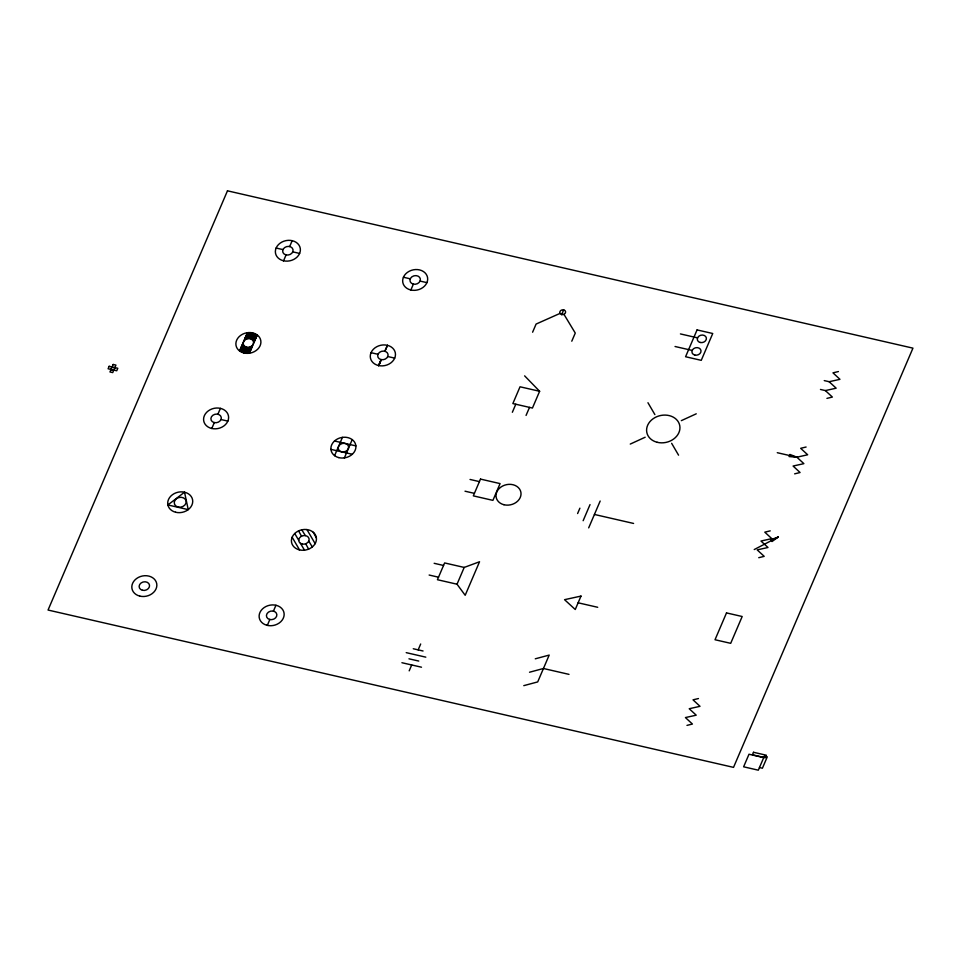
<?xml version="1.0" encoding="UTF-8"?>
<svg xmlns="http://www.w3.org/2000/svg" width="961" height="961" viewBox="0 0 961 961"><rect width="100%" height="100%" fill="white"/><g stroke="black" fill="none" stroke-linecap="round" stroke-linejoin="round"><path stroke-width="1.44" d="M378.826 365.6L381.205 359.618L378.742 365.588M110.863 369.408L111.92 366.934M113.975 370.117L115.032 367.655M239.589 350.981L247.421 332.686M211.792 428.474L214.303 422.612M217.895 414.227L220.405 408.353M283.567 260.791L286.078 254.917M289.669 246.533L292.18 240.67M249.379 353.228L257.212 334.933M334.596 455.658L342.428 437.363M267.326 625.383L269.837 619.509M273.429 611.136L275.939 605.262M378.538 365.54L381.085 359.594A5.261 4.288 -12.9 0 0 388.028 354.321A5.261 4.288 -12.9 0 0 379.571 352.315A5.261 4.288 -12.9 0 0 381.049 359.582M410.864 290.006L413.374 284.132M387.415 345.323L384.88 351.258L387.499 345.347M344.386 457.904L352.219 439.609M532.61 332.206L536.094 324.061L560.011 313.406M512.357 412.269L515.793 404.233M409.194 670.838L411.704 664.964M418.167 649.876L420.678 644.002M561.668 314.571L563.687 309.874M526.063 415.416L529.511 407.38M457.028 584.204L464.199 567.434L479.539 561.753L465.184 595.291L457.028 584.204L437.435 579.711L444.619 562.942L464.199 567.434M539.626 391.283L532.442 408.053L512.862 403.56L520.033 386.79L539.626 391.283L524.634 375.859M571.783 341.203L575.267 333.059L563.939 314.307M577.609 513.546L579.903 508.177M583.147 520.706L590.03 504.609M588.685 527.865L600.169 501.041M778.29 537.019L772.031 541.524L770.794 539.71L778.29 537.019L754.229 549.548M630.26 444.078L645.167 437.231M681.337 420.642L696.257 413.807M535.265 658.814L549.187 655.09L537.704 681.914L523.781 685.649M529.523 672.232L543.445 668.496L568.996 674.37M826.928 398.383L832.382 397.061L825.367 390.574L820.466 389.457M794.627 473.845L800.093 472.524L793.077 466.037L803.889 463.658L796.861 457.196L789.966 454.457L789.065 456.559L796.861 457.196L807.684 454.781L800.657 448.306L806.111 447.021M758.746 557.692L764.211 556.359L757.184 549.884L768.007 547.494L760.968 541.043L771.791 538.628L764.776 532.154L770.229 530.868M686.971 725.387L692.437 724.053L685.421 717.567L696.232 715.188L689.205 708.725L700.028 706.323L693.013 699.836L698.455 698.551M838.4 371.559L832.959 372.844L839.974 379.331L829.163 381.709L824.25 380.604M825.367 390.574L836.178 388.196L829.151 381.733M680.424 333.923L697.566 337.852M276.119 248.034L282.978 249.608M292.769 251.854L299.616 253.428M403.428 277.248L410.275 278.822M420.065 281.068L426.924 282.642M675.042 346.501L692.184 350.429M371.042 352.687L377.985 354.285M387.776 356.531L394.707 358.117M777.269 452.703L796.861 457.196M111.02 369.492L113.782 370.129M334.512 440.991L355.882 445.892M220.994 419.537L227.853 421.11M470.037 479.455L479.419 481.617M330.932 449.376L352.291 454.277M594.427 514.459L633.587 523.445M465.016 491.203L474.398 493.353M434.156 563.302L443.538 565.464M578.126 602.799L597.706 607.292M429.135 575.038L438.516 577.201M413.266 648.747L423.056 650.993M406.215 652.651L425.807 657.156M408.966 658.814L418.756 661.06M401.914 662.718L421.495 667.21M763.695 757.604L749.003 754.229L743.622 766.806L758.313 770.181L764.355 756.151L767.286 756.824L762.409 768.223L759.466 767.551M301.79 529.799L305.346 535.601M308.757 541.151L312.313 546.953M647.954 402.719L654.873 414.575M671.643 443.309L678.562 455.166M306.931 529.571L315.148 543.638M294.739 533.499L298.715 540.31M300.505 543.373L304.481 550.185M292.156 537.235L299.544 549.908M298.571 530.88L301.514 536.214M305.694 543.794L308.637 549.127M313.298 532.286L316.385 537.932M249.56 352.795A12.133 9.886 -12.9 0 1 239.769 350.549M247.229 333.119A12.133 9.886 -12.9 0 1 257.019 335.365M249.98 351.81A11.027 8.997 -12.9 0 1 240.19 349.564M250.365 350.909A10.054 8.193 -12.9 0 1 240.574 348.663M250.833 349.828A8.925 7.28 -12.9 0 1 241.043 347.582M245.968 336.074A8.925 7.28 -12.9 0 1 255.758 338.32M251.277 348.795A7.916 6.451 -12.9 0 1 241.475 346.549M245.439 337.143A7.916 6.451 -12.9 0 1 255.35 339.413M251.806 347.558A6.835 5.562 -12.9 0 1 242.016 345.311M244.971 338.368A6.835 5.562 -12.9 0 1 254.785 340.626M252.443 346.056A5.814 4.733 -12.9 0 1 246.412 347.594A5.814 4.733 -12.9 0 1 242.652 343.81M246.857 334.008A11.136 9.081 -12.9 0 1 256.647 336.254M246.388 335.089A9.97 8.12 -12.9 0 1 256.179 337.335M244.25 340.098A5.694 4.637 -12.9 0 1 250.34 338.416A5.694 4.637 -12.9 0 1 254.04 342.344M249.776 352.291A11.568 9.43 -12.9 0 1 239.986 350.044M247.013 333.611A11.568 9.43 -12.9 0 1 256.815 335.87M250.184 351.342A10.523 8.577 -12.9 0 1 240.394 349.095M246.605 334.572A10.523 8.577 -12.9 0 1 256.407 336.818M250.605 350.357A9.466 7.712 -12.9 0 1 240.815 348.11M246.184 335.557A9.466 7.712 -12.9 0 1 255.974 337.804M251.049 349.311A8.409 6.859 -12.9 0 1 241.259 347.065M245.74 336.59A8.409 6.859 -12.9 0 1 255.53 338.849M251.542 348.182A7.364 6.006 -12.9 0 1 241.74 345.936M245.259 337.719A7.364 6.006 -12.9 0 1 255.049 339.978M252.106 346.861A6.307 5.141 -12.9 0 1 242.316 344.615M244.695 339.053A6.307 5.141 -12.9 0 1 254.485 341.299M109.158 366.297L108.1 368.772L116.737 370.754L117.795 368.279L109.158 366.297M113.17 364.459L109.962 371.967L112.725 372.592L115.933 365.096L113.17 364.459M227.469 190.819L48.05 610.043L733.531 767.371L912.95 348.146L227.469 190.819M480.5 479.095L473.329 495.864L492.909 500.369L500.08 483.599L480.5 479.095M580.997 596.084L575.255 609.502L564.551 599.676L580.997 596.084M697.061 329.911L685.577 356.735L701.254 360.339L712.738 333.503L697.061 329.911M726.504 612.914L715.02 639.738L730.696 643.329L742.18 616.506L726.504 612.914M753.496 752.283L752.427 754.793L765.28 757.748L766.361 755.226L753.496 752.283M184.524 492.2L167.887 504.957L188.236 509.63L184.524 492.2M243.818 352.951A12.625 10.283 -12.9 0 0 260.779 340.506A12.625 10.283 -12.9 0 0 240.61 335.413A12.625 10.283 -12.9 0 0 243.818 352.951M246.484 347.125A5.261 4.288 -12.9 0 0 253.56 341.936A5.261 4.288 -12.9 0 0 245.151 339.81A5.261 4.288 -12.9 0 0 246.484 347.125M283.291 260.719A12.625 10.283 -12.9 0 0 300.252 248.274A12.625 10.283 -12.9 0 0 280.083 243.193A12.625 10.283 -12.9 0 0 283.291 260.719M285.958 254.893A5.261 4.288 -12.9 0 0 293.033 249.704A5.261 4.288 -12.9 0 0 284.624 247.59A5.261 4.288 -12.9 0 0 285.958 254.893M211.516 428.414A12.625 10.283 -12.9 0 0 228.478 415.957A12.625 10.283 -12.9 0 0 208.309 410.876A12.625 10.283 -12.9 0 0 211.516 428.414M214.195 422.576A5.261 4.288 -12.9 0 0 221.258 417.398A5.261 4.288 -12.9 0 0 212.849 415.272A5.261 4.288 -12.9 0 0 214.195 422.576M178.025 507.036A6.042 4.925 -12.9 0 0 186.134 501.089A6.042 4.925 -12.9 0 0 176.488 498.651A6.042 4.925 -12.9 0 0 178.025 507.036M175.635 512.249A12.625 10.283 -12.9 0 0 192.596 499.804A12.625 10.283 -12.9 0 0 172.427 494.723A12.625 10.283 -12.9 0 0 175.635 512.249M142.42 590.27A5.261 4.288 -12.9 0 0 149.496 585.081A5.261 4.288 -12.9 0 0 141.087 582.967A5.261 4.288 -12.9 0 0 142.42 590.27M139.753 596.096A12.625 10.283 -12.9 0 0 156.715 583.651A12.625 10.283 -12.9 0 0 136.534 578.57A12.625 10.283 -12.9 0 0 139.753 596.096M413.266 284.108A5.261 4.288 -12.9 0 0 420.329 278.918A5.261 4.288 -12.9 0 0 411.921 276.804A5.261 4.288 -12.9 0 0 413.266 284.108M410.587 289.934A12.625 10.283 -12.9 0 0 427.549 277.489A12.625 10.283 -12.9 0 0 407.38 272.407A12.625 10.283 -12.9 0 0 410.587 289.934M378.442 365.516A12.709 10.355 -12.9 0 0 395.307 352.771A12.709 10.355 -12.9 0 0 374.874 347.93A12.709 10.355 -12.9 0 0 378.442 365.516M341.491 451.802A5.261 4.288 -12.9 0 0 348.567 446.613A5.261 4.288 -12.9 0 0 340.158 444.487A5.261 4.288 -12.9 0 0 341.491 451.802M338.825 457.628A12.625 10.283 -12.9 0 0 355.786 445.183A12.625 10.283 -12.9 0 0 335.617 440.09A12.625 10.283 -12.9 0 0 338.825 457.628M302.018 544.022A5.261 4.288 -12.9 0 0 309.094 538.845A5.261 4.288 -12.9 0 0 300.685 536.718A5.261 4.288 -12.9 0 0 302.018 544.022M299.351 549.86A12.625 10.283 -12.9 0 0 316.313 537.403A12.625 10.283 -12.9 0 0 296.144 532.322A12.625 10.283 -12.9 0 0 299.351 549.86M266.762 625.239A12.625 10.283 -12.9 0 0 284.06 613.118A12.625 10.283 -12.9 0 0 264.095 607.604A12.625 10.283 -12.9 0 0 266.762 625.239M269.609 619.461A5.261 4.288 -12.9 0 0 276.816 614.403A5.261 4.288 -12.9 0 0 268.491 612.109A5.261 4.288 -12.9 0 0 269.609 619.461M561.608 314.559A2.943 2.402 -12.9 0 0 565.561 311.652A2.943 2.402 -12.9 0 0 560.864 310.463A2.943 2.402 -12.9 0 0 561.608 314.559M503.936 504.729A12.625 10.283 -12.9 0 0 520.898 492.284A12.625 10.283 -12.9 0 0 500.729 487.203A12.625 10.283 -12.9 0 0 503.936 504.729M694.791 355.053A4.601 3.748 -12.9 0 0 700.977 350.513A4.601 3.748 -12.9 0 0 693.626 348.663A4.601 3.748 -12.9 0 0 694.791 355.053M700.173 342.476A4.601 3.748 -12.9 0 0 706.359 337.936A4.601 3.748 -12.9 0 0 699.007 336.086A4.601 3.748 -12.9 0 0 700.173 342.476M657.156 442.288A16.83 13.718 -12.9 0 0 679.775 425.699A16.83 13.718 -12.9 0 0 652.879 418.912A16.83 13.718 -12.9 0 0 657.156 442.288"/></g></svg>
